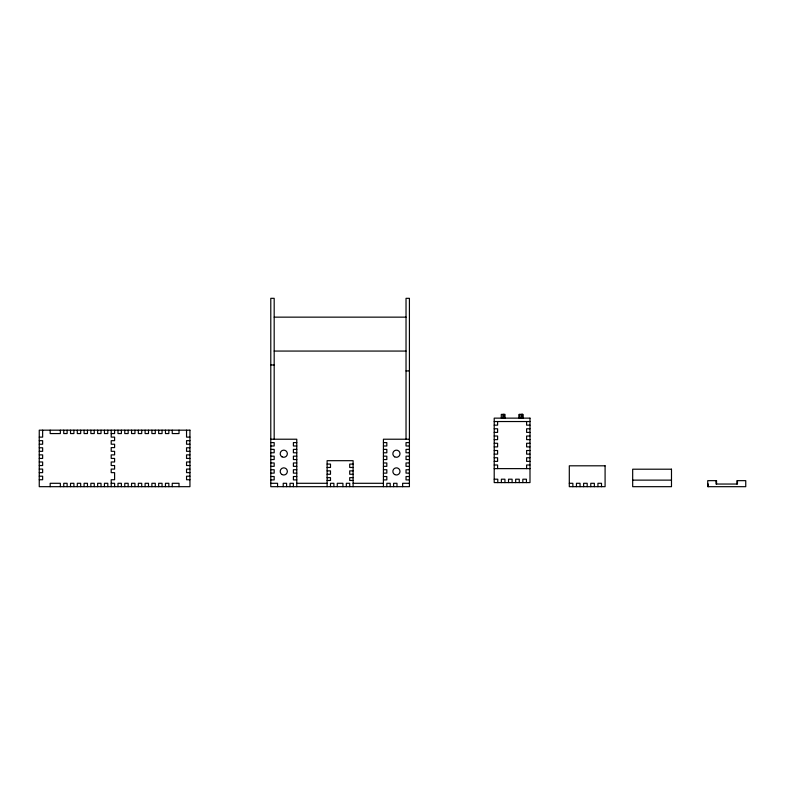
<?xml version="1.0" encoding="UTF-8"?>
<svg xmlns="http://www.w3.org/2000/svg" width="785" height="785" viewBox="0 0 785 785"><rect width="100%" height="100%" fill="white"/><g stroke="black" fill="none" stroke-linecap="round" stroke-linejoin="round"><path stroke-width="1.18" d="M274.181 317.15L406.031 317.15M274.181 351.062L406.031 351.062M406.031 370.922L409.417 370.922M519.228 414.372L519.228 418.14L519.179 414.372L522.938 414.372L522.938 418.14M494.207 421.535L529.993 421.535M494.207 425.156L497.602 425.156L497.602 421.535M529.993 425.156L526.607 425.156L526.607 421.535M494.207 428.777L497.602 428.777L497.602 432.398L494.207 432.398M529.993 428.777L526.607 428.777L526.607 432.398L529.993 432.398M111.205 433.565L114.6 433.565L114.6 430.17M494.207 436.018L497.602 436.018L497.602 439.639L494.207 439.639M529.993 436.018L526.607 436.018L526.607 439.639L529.993 439.639M39.25 437.117L42.645 437.117L42.645 430.17M189.941 437.117L186.545 437.117L186.545 430.17M270.786 439.217L296.779 439.217L296.779 486.68M409.417 439.217L383.423 439.217L383.423 486.68M39.25 440.67L42.645 440.67L42.645 444.222L39.25 444.222M189.941 440.67L186.545 440.67L186.545 444.222L189.941 444.222M270.786 442.603L274.181 442.603L274.181 445.998L270.786 445.998M296.779 442.603L293.394 442.603L293.394 445.998L296.779 445.998M383.423 442.603L386.819 442.603L386.819 445.998L383.423 445.998M409.417 442.603L406.031 442.603L406.031 445.998L409.417 445.998M494.207 443.27L497.602 443.27L497.602 446.891L494.207 446.891M529.993 443.27L526.607 443.27L526.607 446.891L529.993 446.891M39.25 447.774L42.645 447.774L42.645 451.326L39.25 451.326M189.941 447.774L186.545 447.774L186.545 451.326L189.941 451.326M270.786 449.383L274.181 449.383L274.181 452.778L270.786 452.778M296.779 449.383L293.394 449.383L293.394 452.778L296.779 452.778M383.423 449.383L386.819 449.383L386.819 452.778L383.423 452.778M409.417 449.383L406.031 449.383L406.031 452.778L409.417 452.778M494.207 450.512L497.602 450.512L497.602 454.132L494.207 454.132M529.993 450.512L526.607 450.512L526.607 454.132L529.993 454.132M39.25 454.878L42.645 454.878L42.645 458.43L39.25 458.43M189.941 454.878L186.545 454.878L186.545 458.43L189.941 458.43M270.786 456.173L274.181 456.173L274.181 459.559L270.786 459.559M296.779 456.173L293.394 456.173L293.394 459.559L296.779 459.559M383.423 456.173L386.819 456.173L386.819 459.559L383.423 459.559M409.417 456.173L406.031 456.173L406.031 459.559L409.417 459.559M494.207 457.753L497.602 457.753L497.602 461.374L494.207 461.374M529.993 457.753L526.607 457.753L526.607 461.374L529.993 461.374M39.25 461.982L42.645 461.982L42.645 465.534L39.25 465.534M189.941 461.982L186.545 461.982L186.545 465.534L189.941 465.534M270.786 462.954L274.181 462.954L274.181 466.339L270.786 466.339M296.779 462.954L293.394 462.954L293.394 466.339L296.779 466.339M383.423 462.954L386.819 462.954L386.819 466.339L383.423 466.339M409.417 462.954L406.031 462.954L406.031 466.339L409.417 466.339M327.11 464.082L330.495 464.082L330.495 467.477L327.11 467.477M353.103 464.082L349.708 464.082L349.708 467.477L353.103 467.477M494.207 465.005L497.602 465.005L497.602 468.625M529.993 465.005L526.607 465.005L526.607 468.625M494.207 468.625L529.993 468.625M39.25 469.087L42.645 469.087L42.645 472.639L39.25 472.639M189.941 469.087L186.545 469.087L186.545 472.639L189.941 472.639M270.786 469.734L274.181 469.734L274.181 473.12L270.786 473.12M296.779 469.734L293.394 469.734L293.394 473.12L296.779 473.12M383.423 469.734L386.819 469.734L386.819 473.12L383.423 473.12M409.417 469.734L406.031 469.734L406.031 473.12L409.417 473.12M327.11 470.863L330.495 470.863L330.495 474.258L327.11 474.258M353.103 470.863L349.708 470.863L349.708 474.258L353.103 474.258M39.25 476.191L42.645 476.191L42.645 479.743L39.25 479.743M189.941 476.191L186.545 476.191L186.545 479.743L189.941 479.743M270.786 476.515L274.181 476.515L274.181 479.9L270.786 479.9M296.779 476.515L293.394 476.515L293.394 479.9L296.779 479.9M383.423 476.515L386.819 476.515L386.819 479.9L383.423 479.9M409.417 476.515L406.031 476.515L406.031 479.9L409.417 479.9M327.11 477.643L330.495 477.643L330.495 480.469L327.11 480.469M353.103 477.643L349.708 477.643L349.708 480.469L353.103 480.469M494.207 479.203L497.788 479.203L497.788 482.598M632.681 480.126L671.489 480.126M111.205 483.295L114.6 483.295L114.6 486.68M270.786 483.295L277.566 483.295L277.566 486.68M296.779 483.295L327.11 483.295M353.103 483.295L383.423 483.295M409.417 483.295L402.636 483.295L402.636 486.68M569.302 483.295L572.873 483.295L572.873 486.68M707.736 484.041L708.256 484.041L708.256 486.68M270.786 364.907L274.181 365.054M737.458 480.655L737.458 484.041L716.028 484.041L716.028 480.655M736.958 484.041L736.958 480.655L745.75 480.655L745.75 486.68L707.736 486.68L707.736 480.655L716.548 480.655L716.548 484.041M601.506 486.68L601.506 483.295L597.934 483.295L597.934 486.68M594.353 486.68L594.353 483.295L590.771 483.295L590.771 486.68M587.19 486.68L587.19 483.295L583.618 483.295L583.618 486.68M580.036 486.68L580.036 483.295L576.455 483.295L576.455 486.68M526.421 482.598L526.421 479.203L522.839 479.203L522.839 482.598M522.663 414.372L522.663 418.14M522.359 414.372L522.359 418.14M521.966 414.372L521.966 418.14M521.505 414.372L521.505 418.14M521.024 414.372L521.024 418.14M519.258 482.598L519.258 479.203L515.676 479.203L515.676 482.598M512.105 482.598L512.105 479.203L508.523 479.203L508.523 482.598M505.02 418.14L505.01 414.372L501.291 414.372L501.291 418.14M504.941 482.598L504.941 479.203L501.37 479.203L501.37 482.598M504.166 414.372L504.166 418.14M503.244 414.372L503.244 418.14M503.146 414.372L503.146 418.14M406.031 439.217L406.031 298.32L409.417 298.32L409.417 486.68L270.786 486.68L270.786 298.32L274.181 298.32L274.181 439.217M396.984 486.68L396.984 483.295L393.599 483.295L393.599 486.68M390.204 486.68L390.204 483.295L386.819 483.295L386.819 486.68M353.103 486.68L353.103 460.687L327.11 460.687L327.11 486.68M349.708 486.68L349.708 483.295L346.322 483.295L346.322 486.68M342.927 486.68L342.927 483.295L337.275 483.295L337.275 486.68M333.89 486.68L333.89 483.295L330.495 483.295L330.495 486.68M293.394 486.68L293.394 483.295L289.999 483.295L289.999 486.68M286.603 486.68L286.603 483.295L283.218 483.295L283.218 486.68M179.019 430.17L179.019 433.565L172.239 433.565L172.239 430.17M179.019 486.68L179.019 483.295L172.239 483.295L172.239 486.68M168.844 430.17L168.844 433.565L165.449 433.565L165.449 430.17M168.844 486.68L168.844 483.295L165.449 483.295L165.449 486.68M162.063 430.17L162.063 433.565L158.668 433.565L158.668 430.17M162.063 486.68L162.063 483.295L158.668 483.295L158.668 486.68M155.283 430.17L155.283 433.565L151.888 433.565L151.888 430.17M155.283 486.68L155.283 483.295L151.888 483.295L151.888 486.68M148.502 430.17L148.502 433.565L145.107 433.565L145.107 430.17M148.502 486.68L148.502 483.295L145.107 483.295L145.107 486.68M141.722 430.17L141.722 433.565L138.327 433.565L138.327 430.17M141.722 486.68L141.722 483.295L138.327 483.295L138.327 486.68M134.941 430.17L134.941 433.565L131.546 433.565L131.546 430.17M134.941 486.68L134.941 483.295L131.546 483.295L131.546 486.68M128.161 430.17L128.161 433.565L124.766 433.565L124.766 430.17M128.161 486.68L128.161 483.295L124.766 483.295L124.766 486.68M121.381 430.17L121.381 433.565L117.985 433.565L117.985 430.17M121.381 486.68L121.381 483.295L117.985 483.295L117.985 486.68M111.205 430.17L111.205 437.117L114.6 437.117L114.6 440.67L111.205 440.67L111.205 444.222L114.6 444.222L114.6 447.607L111.205 447.607L111.205 451.326L114.6 451.326L114.6 454.878L111.205 454.878L111.205 458.43L114.6 458.43L114.6 461.982L111.205 461.982L111.205 465.534L114.6 465.534L114.6 469.087L111.205 469.087L111.205 472.639L114.6 472.639L114.6 479.743L111.205 479.743L111.205 486.68M107.81 430.17L107.81 433.565L104.425 433.565L104.425 430.17M107.81 486.68L107.81 483.295L104.425 483.295L104.425 486.68M101.029 430.17L101.029 433.565L97.644 433.565L97.644 430.17M101.029 486.68L101.029 483.295L97.644 483.295L97.644 486.68M94.249 430.17L94.249 433.565L90.864 433.565L90.864 430.17M94.249 486.68L94.249 483.295L90.864 483.295L90.864 486.68M87.469 430.17L87.469 433.565L84.083 433.565L84.083 430.17M87.469 486.68L87.469 483.295L84.083 483.295L84.083 486.68M80.688 430.17L80.688 433.565L77.303 433.565L77.303 430.17M80.688 486.68L80.688 483.295L77.303 483.295L77.303 486.68M73.908 430.17L73.908 433.565L70.522 433.565L70.522 430.17M73.908 486.68L73.908 483.295L70.522 483.295L70.522 486.68M67.127 430.17L67.127 433.565L63.742 433.565L63.742 430.17M67.127 486.68L67.127 483.295L63.742 483.295L63.742 486.68M60.347 430.17L60.347 433.565L50.171 433.565L50.171 430.17M60.347 486.68L60.347 483.295L50.171 483.295L50.171 486.68M529.993 418.14L494.207 418.14L494.207 482.598L529.993 482.598L529.993 418.14M189.941 430.17L39.25 430.17L39.25 486.68L189.941 486.68L189.941 430.17M605.088 465.809L569.302 465.809L569.302 486.68L605.088 486.68L605.088 465.809M671.489 469.204L632.681 469.204L632.681 486.68L671.489 486.68L671.489 469.204M394.639 474.523A3.582 3.582 0 0 0 400.007 471.422A3.582 3.582 0 0 0 394.639 468.321A3.582 3.582 0 0 0 394.639 474.523M394.639 456.811A3.572 3.572 0 0 0 399.997 453.72A3.572 3.572 0 0 0 394.639 450.619A3.572 3.572 0 0 0 394.639 456.811M281.992 474.523A3.582 3.582 0 0 0 287.359 471.422A3.582 3.582 0 0 0 281.992 468.321A3.582 3.582 0 0 0 281.992 474.523M281.992 456.821A3.582 3.582 0 0 0 287.359 453.72A3.582 3.582 0 0 0 281.992 450.619A3.582 3.582 0 0 0 281.992 456.821"/></g></svg>
